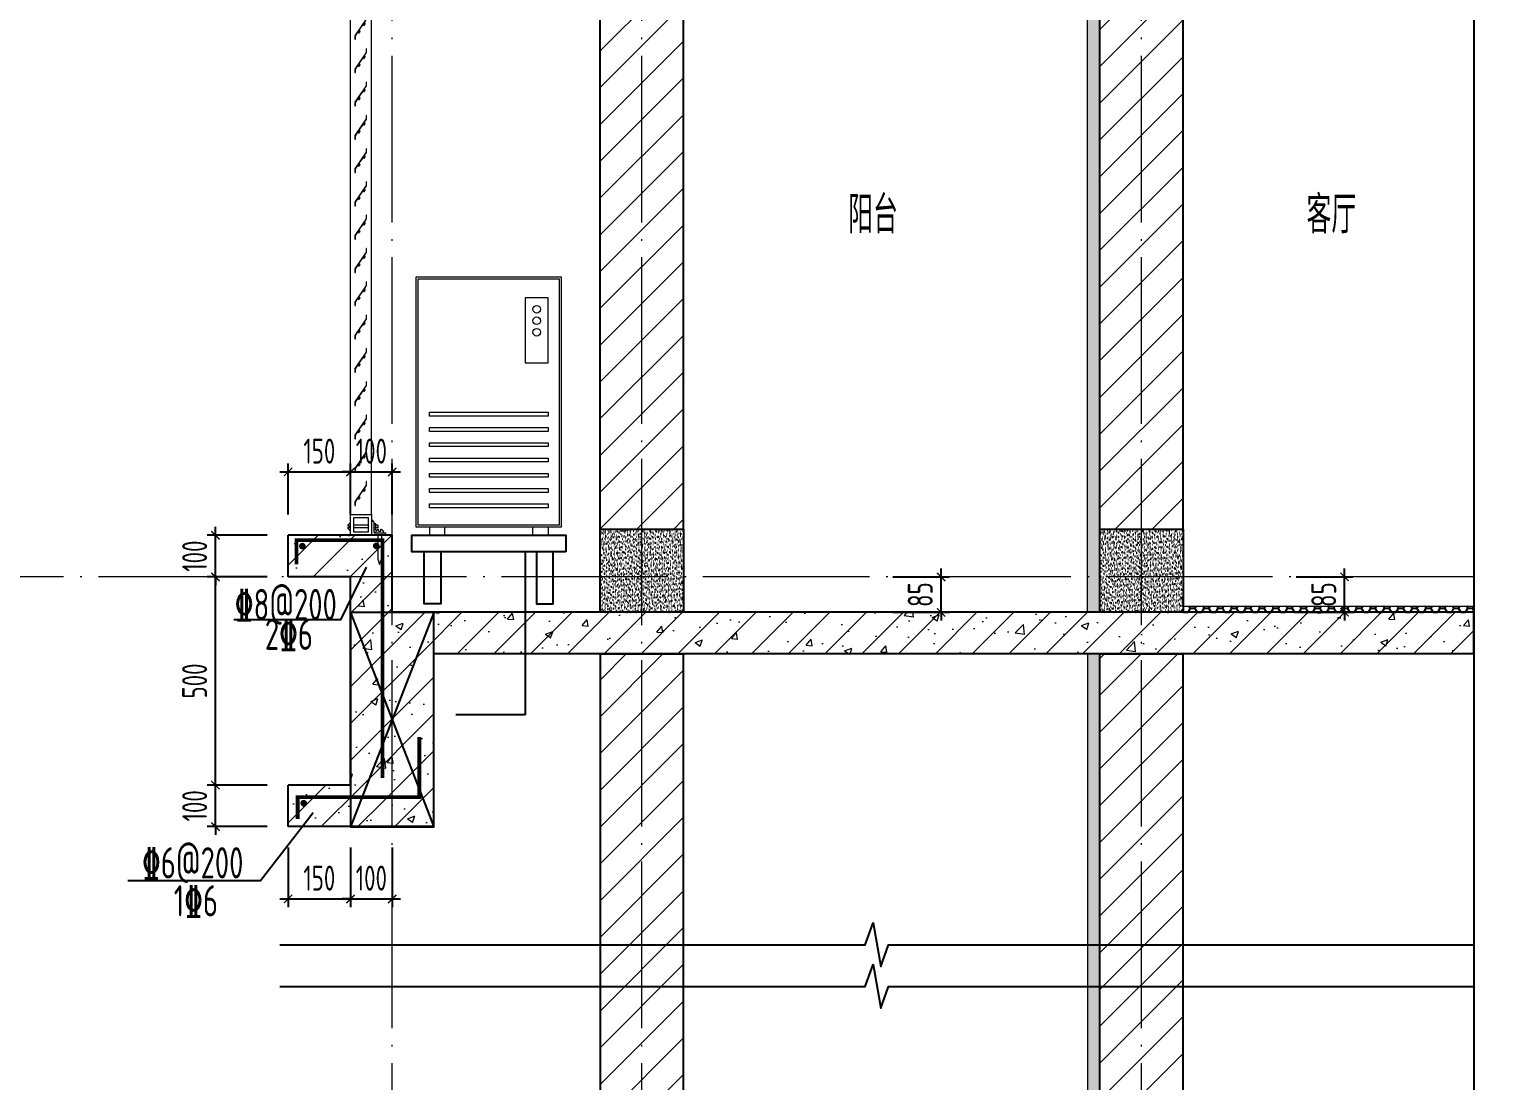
# Model space of a CAD drawing. Extents: x 826826 to 1642106, y -156213 to 399140.
# Drawn here: x 1538587 to 1542110, y 298156 to 300682 of the extents above; entities that cross this region are included whole.
import ezdxf

# ---------------------------------------------------------------- set-up
doc = ezdxf.new("R2010")
doc.units = 0
doc.header["$LTSCALE"] = 1000
doc.linetypes.add('DOTE', pattern=[2.42, 2, -0.2, 0.02, -0.2])
doc.layers.get('0').update_dxf_attribs({"linetype": 'CONTINUOUS'})
doc.layers.get('DEFPOINTS').update_dxf_attribs({"linetype": 'CONTINUOUS'})
for name, color, linetype in [('DIM', 2, 'CONTINUOUS'), ('DIM_SYMB', 3, 'CONTINUOUS'), ('PUB_TEXT', 2, 'CONTINUOUS'), ('REIN', 6, 'CONTINUOUS'), ('S-大样-砼线', 7, 'CONTINUOUS'), ('S-引出线', 40, 'CONTINUOUS'), ('TEXT', 2, 'CONTINUOUS'), ('WALL', 5, 'CONTINUOUS'), ('空调外机', 8, 'CONTINUOUS'), ('立面-看线', 251, 'CONTINUOUS')]:
    doc.layers.add(name, color=color, linetype=linetype)
for name, color, linetype, lineweight in [('DOTE', 251, 'DOTE', 9), ('PUB_HATCH', 8, 'CONTINUOUS', 9), ('平面-空调室外机', 143, 'CONTINUOUS', 9), ('立面-百叶', 36, 'CONTINUOUS', 9)]:
    doc.layers.add(name, color=color, linetype=linetype, lineweight=lineweight)
doc.styles.add('TSSD_DIMENSION', font='Tssdeng.shx', dxfattribs={"width": 0.7, "bigfont": 'tssdchn.shx'})
doc.styles.add('TSSD_REIN', font='tssdeng.shx', dxfattribs={"width": 0.7, "height": 300, "bigfont": 'tssdchn.shx'})
doc.dimstyles.new('TSSD_20_20', dxfattribs={"dimtxt": 60, "dimasz": 20, "dimexe": 20, "dimexo": 50, "dimgap": 20, "dimtad": 1, "dimdec": 0, "dimzin": 0, "dimdsep": 46, "dimtxsty": 'TSSD_DIMENSION', "dimblk": 'ARCHTICK', "dimblk1": 'ARCHTICK', "dimblk2": 'ARCHTICK', "dimcen": 0, "dimdle": 20, "dimclrt": 7, "dimadec": 0, "dimazin": 0, "dimtfac": 1, "dimtdec": 0, "dimtix": 1, "dimtmove": 2, "dimatfit": 3, "dimfxl": 0, "dimtolj": 1, "dimtzin": 0, "dimarcsym": 0})
pattern_1 = [(45, (0, 44.88), (-44.1941915, 44.1941915), [])]
pattern_2 = [(45, (689015.794, 456209.414), (-44.194174, 44.194174), []), (50, (689015.8, 456209.41), (179.315046, -15.688034), [18.75, -206.25]), (355, (689015.8, 456209.41), (-34.687833, 188.048033), [15, -165]), (100.4514, (689030.74, 456208.1), (144.627345, 172.359886), [15.935047, -175.285528]), (46.1842, (689015.8, 456259.41), (266.81026, -41.379754), [28.125, -309.375]), (96.6356, (689038.03, 456255.97), (233.66568, 243.52947), [23.90257, -262.92825]), (351.1842, (689015.8, 456259.41), (233.66549, 243.52965), [22.5, -247.5]), (21, (689040.8, 456246.91), (149.226763, -100.654723), [18.75, -206.25]), (326, (689040.8, 456246.91), (60.828833, 181.28751), [15, -165]), (71.4514, (689053.23, 456238.53), (210.055657, 80.632624), [15.935047, -175.285528]), (37.5, (689015.794, 456209.414), (3.039964, 83.2234635), [0, -163, 0, -167.5, 0, -165.625]), (7.5, (689015.79, 456209.41), (65.767384, 98.602928), [0, -95.5, 0, -159.25, 0, -63.125]), (327.5, (688960.044, 456209.414), (133.455609, -5.638718), [0, -62.5, 0, -195, 0, -258.75]), (317.5, (688935.04, 456209.41), (145.796542, 25.026246), [0, -81.25, 0, -129.5, 0, -183.75])]
pattern_3 = [(45, (689015.794, 456254.29), (-44.1941915, 44.1941915), [])]

# ---------------------------------------------------------------- blocks, each defined once
blk = doc.blocks.new('FDFFSFESESFS')
at = {"layer": 'PUB_HATCH'}
h = blk.add_hatch(dxfattribs=at)
h.set_pattern_fill('普通砖', color=256, scale=25, style=0)
h.set_pattern_definition(pattern_1)
h.paths.add_polyline_path([(886703.1, -117171.1), (886703.1, -114571.1), (886503.1, -114571.1), (886503.1, -117171.1)])
h = blk.add_hatch(dxfattribs=at)
h.set_pattern_fill('普通砖', color=256, scale=25, style=0)
h.set_pattern_definition(pattern_1)
h.paths.add_polyline_path([(887903.1, -117171.1), (887903.1, -114571.1), (887703.1, -114571.1), (887703.1, -117171.1)])
at = {"layer": '立面-看线'}
h = blk.add_hatch(dxfattribs=at)
h.set_pattern_fill('HONEY', color=256, scale=7, angle=90)
h.set_pattern_definition([(90, (1273065.014, -918539.322), (-9.623705, 16.66875), [11.1125, -22.225]), (210, (1273065.014, -918539.322), (-9.62370845, -16.66874801), [11.1125, -22.225]), (150, (1273065.014, -918539.322), (-19.24741345, 1.99e-06), [-22.225, 11.1125])])
edge = h.paths.add_edge_path()
edge.add_line((887675.7, -117371.1), (887703.1, -117371.1))
edge.add_line((887703.1, -117371.1), (887703.1, -114571.1))
edge.add_line((887703.1, -114571.1), (887673.1, -114571.1))
edge.add_line((887673.1, -114571.1), (887673.1, -117371.1))
at = {"layer": 'PUB_HATCH', "color": 215}
blk.add_line((887673.1, -114571.1), (887673.1, -117371.1), dxfattribs=at)
at = {"layer": 'WALL'}
for p, q in [((886503.1, -117171.1), (886503.1, -114571.1)), ((886503.1, -114571.1), (886703.1, -114571.1)), ((886703.1, -117171.1), (886703.1, -114571.1)), ((887703.1, -117171.1), (887703.1, -114571.1)), ((887703.1, -114571.1), (887903.1, -114571.1)), ((887903.1, -117171.1), (887903.1, -114571.1))]:
    blk.add_line(p, q, dxfattribs=at)
blk = doc.blocks.new('A$C245D61ED')
at = {"layer": '立面-百叶'}
for p, q in [((61.8, 57.3), (65.7, 69.8)), ((61.8, 0), (61.8, 57.3)), ((65.7, 69.8), (70, 57.3)), ((70, 0), (70, 57.3)), ((45.9, 0), (79.7, 0)), ((79.7, -6.2), (79.7, 0)), ((-7.5, -18.3), (-11.1, -18.3)), ((-7.5, -22.8), (-11.1, -22.8)), ((-7.5, -18.3), (-7.5, -22.8)), ((38.4, -17.9), (3.4, -17.9)), ((38.4, -24.1), (3.4, -24.1)), ((52.2, -6.2), (52.2, -31.7)), ((52.2, -6.2), (79.7, -6.2)), ((61.3, -17.9), (52.2, -17.9)), ((61.3, -24.1), (52.2, -24.1)), ((61.3, -24.1), (61.3, -17.9)), ((63.4, -10.2), (63.4, -14.4)), ((63.4, -10.2), (68.8, -10.2)), ((68.8, -10.2), (68.8, -14.4)), ((-4.1, -2150), (-4.1, -50)), ((45.9, -2150), (45.9, -50)), ((-7.5, -2177.2), (-11.1, -2177.2)), ((-7.5, -2181.7), (-11.1, -2181.7)), ((-7.5, -2181.7), (-7.5, -2177.2)), ((38.4, -2175.9), (3.4, -2175.9)), ((38.4, -2182.1), (3.4, -2182.1)), ((52.2, -2193.7), (52.2, -2168.3)), ((61.3, -2175.9), (52.2, -2175.9)), ((61.3, -2182.1), (52.2, -2182.1)), ((61.3, -2175.9), (61.3, -2182.1)), ((45.9, -2200), (79.7, -2200)), ((52.2, -2193.7), (79.7, -2193.7)), ((61.8, -2200), (61.8, -2257.3)), ((63.4, -2189.8), (63.4, -2185.6)), ((63.4, -2189.8), (68.8, -2189.8)), ((68.8, -2189.8), (68.8, -2185.6)), ((70, -2200), (70, -2257.3)), ((79.7, -2193.7), (79.7, -2200)), ((61.8, -2257.3), (65.7, -2269.8)), ((65.7, -2269.8), (70, -2257.3))]:
    blk.add_line(p, q, dxfattribs=at)
for points in [[(-4.1, 0), (-4.1, -50), (45.9, -50), (45.9, 0)], [(3.4, -7.5), (3.4, -42.5), (38.4, -42.5), (38.4, -7.5)]]:
    blk.add_lwpolyline(points, close=True, dxfattribs=at)
at = {"layer": '立面-百叶', "elevation": 0}
for points in [[(52.2, -14.4), (56.4, -14.4), (56.4, -27.5), (52.2, -27.5)], [(52.2, -2185.6), (56.4, -2185.6), (56.4, -2172.5), (52.2, -2172.5)]]:
    blk.add_lwpolyline(points, dxfattribs=at)
at = {"layer": '立面-百叶'}
for points in [[(18.6, -110, 0.381382), (16.2, -107.2, -0.56119), (16.1, -106.9), (25.8, -92.6, -0.56119), (26.1, -92.6, 0.381382), (29.6, -93.8, 0.433252), (29.7, -93.6), (29.3, -92.8, 0.372825), (29, -92.7, -2.886751), (30, -91.1, 0.372825), (30.3, -91.4), (31.1, -91.4, 0.433252), (31.3, -91.3, 0.381382), (28.9, -88.5, -0.56119), (28.7, -88.2), (34.4, -79.9), (34.4, -71), (33.6, -71), (33.6, -79.6), (6.5, -119.5), (6.5, -128.1), (7.4, -128.1), (7.4, -119.7), (13.1, -111.3, -0.56119), (13.4, -111.3, 0.381382), (16.9, -112.5, 0.433252), (17, -112.3), (16.6, -111.5, 0.372825), (16.3, -111.4, -2.886751), (17.3, -109.8, 0.372825), (17.6, -110.1), (18.4, -110.1, 0.433252)], [(18.6, -190, 0.381382), (16.2, -187.2, -0.56119), (16.1, -186.9), (25.8, -172.6, -0.56119), (26.1, -172.6, 0.381382), (29.6, -173.8, 0.433252), (29.7, -173.6), (29.3, -172.8, 0.372825), (29, -172.7, -2.886751), (30, -171.1, 0.372825), (30.3, -171.4), (31.1, -171.4, 0.433252), (31.3, -171.3, 0.381382), (28.9, -168.5, -0.56119), (28.7, -168.2), (34.4, -159.9), (34.4, -151), (33.6, -151), (33.6, -159.6), (6.5, -199.5), (6.5, -208.1), (7.4, -208.1), (7.4, -199.7), (13.1, -191.3, -0.56119), (13.4, -191.3, 0.381382), (16.9, -192.5, 0.433252), (17, -192.3), (16.6, -191.5, 0.372825), (16.3, -191.4, -2.886751), (17.3, -189.8, 0.372825), (17.6, -190.1), (18.4, -190.1, 0.433252)], [(18.6, -270, 0.381382), (16.2, -267.2, -0.56119), (16.1, -266.9), (25.8, -252.6, -0.56119), (26.1, -252.6, 0.381382), (29.6, -253.8, 0.433252), (29.7, -253.6), (29.3, -252.8, 0.372825), (29, -252.7, -2.886751), (30, -251.1, 0.372825), (30.3, -251.4), (31.1, -251.4, 0.433252), (31.3, -251.3, 0.381382), (28.9, -248.5, -0.56119), (28.7, -248.2), (34.4, -239.9), (34.4, -231), (33.6, -231), (33.6, -239.6), (6.5, -279.5), (6.5, -288.1), (7.4, -288.1), (7.4, -279.7), (13.1, -271.3, -0.56119), (13.4, -271.3, 0.381382), (16.9, -272.5, 0.433252), (17, -272.3), (16.6, -271.5, 0.372825), (16.3, -271.4, -2.886751), (17.3, -269.8, 0.372825), (17.6, -270.1), (18.4, -270.1, 0.433252)], [(18.6, -350, 0.381382), (16.2, -347.2, -0.56119), (16.1, -346.9), (25.8, -332.6, -0.56119), (26.1, -332.6, 0.381382), (29.6, -333.8, 0.433252), (29.7, -333.6), (29.3, -332.8, 0.372825), (29, -332.7, -2.886751), (30, -331.1, 0.372825), (30.3, -331.4), (31.1, -331.4, 0.433252), (31.3, -331.3, 0.381382), (28.9, -328.5, -0.56119), (28.7, -328.2), (34.4, -319.9), (34.4, -311), (33.6, -311), (33.6, -319.6), (6.5, -359.5), (6.5, -368.1), (7.4, -368.1), (7.4, -359.7), (13.1, -351.3, -0.56119), (13.4, -351.3, 0.381382), (16.9, -352.5, 0.433252), (17, -352.3), (16.6, -351.5, 0.372825), (16.3, -351.4, -2.886751), (17.3, -349.8, 0.372825), (17.6, -350.1), (18.4, -350.1, 0.433252)], [(18.6, -430, 0.381382), (16.2, -427.2, -0.56119), (16.1, -426.9), (25.8, -412.6, -0.56119), (26.1, -412.6, 0.381382), (29.6, -413.8, 0.433252), (29.7, -413.6), (29.3, -412.8, 0.372825), (29, -412.7, -2.886751), (30, -411.1, 0.372825), (30.3, -411.4), (31.1, -411.4, 0.433252), (31.3, -411.3, 0.381382), (28.9, -408.5, -0.56119), (28.7, -408.2), (34.4, -399.9), (34.4, -391), (33.6, -391), (33.6, -399.6), (6.5, -439.5), (6.5, -448.1), (7.4, -448.1), (7.4, -439.7), (13.1, -431.3, -0.56119), (13.4, -431.3, 0.381382), (16.9, -432.5, 0.433252), (17, -432.3), (16.6, -431.5, 0.372825), (16.3, -431.4, -2.886751), (17.3, -429.8, 0.372825), (17.6, -430.1), (18.4, -430.1, 0.433252)], [(18.6, -510, 0.381382), (16.2, -507.2, -0.56119), (16.1, -506.9), (25.8, -492.6, -0.56119), (26.1, -492.6, 0.381382), (29.6, -493.8, 0.433252), (29.7, -493.6), (29.3, -492.8, 0.372825), (29, -492.7, -2.886751), (30, -491.1, 0.372825), (30.3, -491.4), (31.1, -491.4, 0.433252), (31.3, -491.3, 0.381382), (28.9, -488.5, -0.56119), (28.7, -488.2), (34.4, -479.9), (34.4, -471), (33.6, -471), (33.6, -479.6), (6.5, -519.5), (6.5, -528.1), (7.4, -528.1), (7.4, -519.7), (13.1, -511.3, -0.56119), (13.4, -511.3, 0.381382), (16.9, -512.5, 0.433252), (17, -512.3), (16.6, -511.5, 0.372825), (16.3, -511.4, -2.886751), (17.3, -509.8, 0.372825), (17.6, -510.1), (18.4, -510.1, 0.433252)], [(18.6, -590, 0.381382), (16.2, -587.2, -0.56119), (16.1, -586.9), (25.8, -572.6, -0.56119), (26.1, -572.6, 0.381382), (29.6, -573.8, 0.433252), (29.7, -573.6), (29.3, -572.8, 0.372825), (29, -572.7, -2.886751), (30, -571.1, 0.372825), (30.3, -571.4), (31.1, -571.4, 0.433252), (31.3, -571.3, 0.381382), (28.9, -568.5, -0.56119), (28.7, -568.2), (34.4, -559.9), (34.4, -551), (33.6, -551), (33.6, -559.6), (6.5, -599.5), (6.5, -608.1), (7.4, -608.1), (7.4, -599.7), (13.1, -591.3, -0.56119), (13.4, -591.3, 0.381382), (16.9, -592.5, 0.433252), (17, -592.3), (16.6, -591.5, 0.372825), (16.3, -591.4, -2.886751), (17.3, -589.8, 0.372825), (17.6, -590.1), (18.4, -590.1, 0.433252)], [(18.6, -670, 0.381382), (16.2, -667.2, -0.56119), (16.1, -666.9), (25.8, -652.6, -0.56119), (26.1, -652.6, 0.381382), (29.6, -653.8, 0.433252), (29.7, -653.6), (29.3, -652.8, 0.372825), (29, -652.7, -2.886751), (30, -651.1, 0.372825), (30.3, -651.4), (31.1, -651.4, 0.433252), (31.3, -651.3, 0.381382), (28.9, -648.5, -0.56119), (28.7, -648.2), (34.4, -639.9), (34.4, -631), (33.6, -631), (33.6, -639.6), (6.5, -679.5), (6.5, -688.1), (7.4, -688.1), (7.4, -679.7), (13.1, -671.3, -0.56119), (13.4, -671.3, 0.381382), (16.9, -672.5, 0.433252), (17, -672.3), (16.6, -671.5, 0.372825), (16.3, -671.4, -2.886751), (17.3, -669.8, 0.372825), (17.6, -670.1), (18.4, -670.1, 0.433252)], [(18.6, -750, 0.381382), (16.2, -747.2, -0.56119), (16.1, -746.9), (25.8, -732.6, -0.56119), (26.1, -732.6, 0.381382), (29.6, -733.8, 0.433252), (29.7, -733.6), (29.3, -732.8, 0.372825), (29, -732.7, -2.886751), (30, -731.1, 0.372825), (30.3, -731.4), (31.1, -731.4, 0.433252), (31.3, -731.3, 0.381382), (28.9, -728.5, -0.56119), (28.7, -728.2), (34.4, -719.9), (34.4, -711), (33.6, -711), (33.6, -719.6), (6.5, -759.5), (6.5, -768.1), (7.4, -768.1), (7.4, -759.7), (13.1, -751.3, -0.56119), (13.4, -751.3, 0.381382), (16.9, -752.5, 0.433252), (17, -752.3), (16.6, -751.5, 0.372825), (16.3, -751.4, -2.886751), (17.3, -749.8, 0.372825), (17.6, -750.1), (18.4, -750.1, 0.433252)], [(18.6, -830, 0.381382), (16.2, -827.2, -0.56119), (16.1, -826.9), (25.8, -812.6, -0.56119), (26.1, -812.6, 0.381382), (29.6, -813.8, 0.433252), (29.7, -813.6), (29.3, -812.8, 0.372825), (29, -812.7, -2.886751), (30, -811.1, 0.372825), (30.3, -811.4), (31.1, -811.4, 0.433252), (31.3, -811.3, 0.381382), (28.9, -808.5, -0.56119), (28.7, -808.2), (34.4, -799.9), (34.4, -791), (33.6, -791), (33.6, -799.6), (6.5, -839.5), (6.5, -848.1), (7.4, -848.1), (7.4, -839.7), (13.1, -831.3, -0.56119), (13.4, -831.3, 0.381382), (16.9, -832.5, 0.433252), (17, -832.3), (16.6, -831.5, 0.372825), (16.3, -831.4, -2.886751), (17.3, -829.8, 0.372825), (17.6, -830.1), (18.4, -830.1, 0.433252)], [(18.6, -910, 0.381382), (16.2, -907.2, -0.56119), (16.1, -906.9), (25.8, -892.6, -0.56119), (26.1, -892.6, 0.381382), (29.6, -893.8, 0.433252), (29.7, -893.6), (29.3, -892.8, 0.372825), (29, -892.7, -2.886751), (30, -891.1, 0.372825), (30.3, -891.4), (31.1, -891.4, 0.433252), (31.3, -891.3, 0.381382), (28.9, -888.5, -0.56119), (28.7, -888.2), (34.4, -879.9), (34.4, -871), (33.6, -871), (33.6, -879.6), (6.5, -919.5), (6.5, -928.1), (7.4, -928.1), (7.4, -919.7), (13.1, -911.3, -0.56119), (13.4, -911.3, 0.381382), (16.9, -912.5, 0.433252), (17, -912.3), (16.6, -911.5, 0.372825), (16.3, -911.4, -2.886751), (17.3, -909.8, 0.372825), (17.6, -910.1), (18.4, -910.1, 0.433252)], [(18.6, -990, 0.381382), (16.2, -987.2, -0.56119), (16.1, -986.9), (25.8, -972.6, -0.56119), (26.1, -972.6, 0.381382), (29.6, -973.8, 0.433252), (29.7, -973.6), (29.3, -972.8, 0.372825), (29, -972.7, -2.886751), (30, -971.1, 0.372825), (30.3, -971.4), (31.1, -971.4, 0.433252), (31.3, -971.3, 0.381382), (28.9, -968.5, -0.56119), (28.7, -968.2), (34.4, -959.9), (34.4, -951), (33.6, -951), (33.6, -959.6), (6.5, -999.5), (6.5, -1008.1), (7.4, -1008.1), (7.4, -999.7), (13.1, -991.3, -0.56119), (13.4, -991.3, 0.381382), (16.9, -992.5, 0.433252), (17, -992.3), (16.6, -991.5, 0.372825), (16.3, -991.4, -2.886751), (17.3, -989.8, 0.372825), (17.6, -990.1), (18.4, -990.1, 0.433252)], [(18.6, -1070, 0.381382), (16.2, -1067.2, -0.56119), (16.1, -1066.9), (25.8, -1052.6, -0.56119), (26.1, -1052.6, 0.381382), (29.6, -1053.8, 0.433252), (29.7, -1053.6), (29.3, -1052.8, 0.372825), (29, -1052.7, -2.886751), (30, -1051.1, 0.372825), (30.3, -1051.4), (31.1, -1051.4, 0.433252), (31.3, -1051.3, 0.381382), (28.9, -1048.5, -0.56119), (28.7, -1048.2), (34.4, -1039.9), (34.4, -1031), (33.6, -1031), (33.6, -1039.6), (6.5, -1079.5), (6.5, -1088.1), (7.4, -1088.1), (7.4, -1079.7), (13.1, -1071.3, -0.56119), (13.4, -1071.3, 0.381382), (16.9, -1072.5, 0.433252), (17, -1072.3), (16.6, -1071.5, 0.372825), (16.3, -1071.4, -2.886751), (17.3, -1069.8, 0.372825), (17.6, -1070.1), (18.4, -1070.1, 0.433252)], [(18.6, -1150, 0.381382), (16.2, -1147.2, -0.56119), (16.1, -1146.9), (25.8, -1132.6, -0.56119), (26.1, -1132.6, 0.381382), (29.6, -1133.8, 0.433252), (29.7, -1133.6), (29.3, -1132.8, 0.372825), (29, -1132.7, -2.886751), (30, -1131.1, 0.372825), (30.3, -1131.4), (31.1, -1131.4, 0.433252), (31.3, -1131.3, 0.381382), (28.9, -1128.5, -0.56119), (28.7, -1128.2), (34.4, -1119.9), (34.4, -1111), (33.6, -1111), (33.6, -1119.6), (6.5, -1159.5), (6.5, -1168.1), (7.4, -1168.1), (7.4, -1159.7), (13.1, -1151.3, -0.56119), (13.4, -1151.3, 0.381382), (16.9, -1152.5, 0.433252), (17, -1152.3), (16.6, -1151.5, 0.372825), (16.3, -1151.4, -2.886751), (17.3, -1149.8, 0.372825), (17.6, -1150.1), (18.4, -1150.1, 0.433252)], [(18.6, -1230, 0.381382), (16.2, -1227.2, -0.56119), (16.1, -1226.9), (25.8, -1212.6, -0.56119), (26.1, -1212.6, 0.381382), (29.6, -1213.8, 0.433252), (29.7, -1213.6), (29.3, -1212.8, 0.372825), (29, -1212.7, -2.886751), (30, -1211.1, 0.372825), (30.3, -1211.4), (31.1, -1211.4, 0.433252), (31.3, -1211.3, 0.381382), (28.9, -1208.5, -0.56119), (28.7, -1208.2), (34.4, -1199.9), (34.4, -1191), (33.6, -1191), (33.6, -1199.6), (6.5, -1239.5), (6.5, -1248.1), (7.4, -1248.1), (7.4, -1239.7), (13.1, -1231.3, -0.56119), (13.4, -1231.3, 0.381382), (16.9, -1232.5, 0.433252), (17, -1232.3), (16.6, -1231.5, 0.372825), (16.3, -1231.4, -2.886751), (17.3, -1229.8, 0.372825), (17.6, -1230.1), (18.4, -1230.1, 0.433252)], [(18.6, -1310, 0.381382), (16.2, -1307.2, -0.56119), (16.1, -1306.9), (25.8, -1292.6, -0.56119), (26.1, -1292.6, 0.381382), (29.6, -1293.8, 0.433252), (29.7, -1293.6), (29.3, -1292.8, 0.372825), (29, -1292.7, -2.886751), (30, -1291.1, 0.372825), (30.3, -1291.4), (31.1, -1291.4, 0.433252), (31.3, -1291.3, 0.381382), (28.9, -1288.5, -0.56119), (28.7, -1288.2), (34.4, -1279.9), (34.4, -1271), (33.6, -1271), (33.6, -1279.6), (6.5, -1319.5), (6.5, -1328.1), (7.4, -1328.1), (7.4, -1319.7), (13.1, -1311.3, -0.56119), (13.4, -1311.3, 0.381382), (16.9, -1312.5, 0.433252), (17, -1312.3), (16.6, -1311.5, 0.372825), (16.3, -1311.4, -2.886751), (17.3, -1309.8, 0.372825), (17.6, -1310.1), (18.4, -1310.1, 0.433252)], [(18.6, -1390, 0.381382), (16.2, -1387.2, -0.56119), (16.1, -1386.9), (25.8, -1372.6, -0.56119), (26.1, -1372.6, 0.381382), (29.6, -1373.8, 0.433252), (29.7, -1373.6), (29.3, -1372.8, 0.372825), (29, -1372.7, -2.886751), (30, -1371.1, 0.372825), (30.3, -1371.4), (31.1, -1371.4, 0.433252), (31.3, -1371.3, 0.381382), (28.9, -1368.5, -0.56119), (28.7, -1368.2), (34.4, -1359.9), (34.4, -1351), (33.6, -1351), (33.6, -1359.6), (6.5, -1399.5), (6.5, -1408.1), (7.4, -1408.1), (7.4, -1399.7), (13.1, -1391.3, -0.56119), (13.4, -1391.3, 0.381382), (16.9, -1392.5, 0.433252), (17, -1392.3), (16.6, -1391.5, 0.372825), (16.3, -1391.4, -2.886751), (17.3, -1389.8, 0.372825), (17.6, -1390.1), (18.4, -1390.1, 0.433252)], [(18.6, -1470, 0.381382), (16.2, -1467.2, -0.56119), (16.1, -1466.9), (25.8, -1452.6, -0.56119), (26.1, -1452.6, 0.381382), (29.6, -1453.8, 0.433252), (29.7, -1453.6), (29.3, -1452.8, 0.372825), (29, -1452.7, -2.886751), (30, -1451.1, 0.372825), (30.3, -1451.4), (31.1, -1451.4, 0.433252), (31.3, -1451.3, 0.381382), (28.9, -1448.5, -0.56119), (28.7, -1448.2), (34.4, -1439.9), (34.4, -1431), (33.6, -1431), (33.6, -1439.6), (6.5, -1479.5), (6.5, -1488.1), (7.4, -1488.1), (7.4, -1479.7), (13.1, -1471.3, -0.56119), (13.4, -1471.3, 0.381382), (16.9, -1472.5, 0.433252), (17, -1472.3), (16.6, -1471.5, 0.372825), (16.3, -1471.4, -2.886751), (17.3, -1469.8, 0.372825), (17.6, -1470.1), (18.4, -1470.1, 0.433252)], [(18.6, -1550, 0.381382), (16.2, -1547.2, -0.56119), (16.1, -1546.9), (25.8, -1532.6, -0.56119), (26.1, -1532.6, 0.381382), (29.6, -1533.8, 0.433252), (29.7, -1533.6), (29.3, -1532.8, 0.372825), (29, -1532.7, -2.886751), (30, -1531.1, 0.372825), (30.3, -1531.4), (31.1, -1531.4, 0.433252), (31.3, -1531.3, 0.381382), (28.9, -1528.5, -0.56119), (28.7, -1528.2), (34.4, -1519.9), (34.4, -1511), (33.6, -1511), (33.6, -1519.6), (6.5, -1559.5), (6.5, -1568.1), (7.4, -1568.1), (7.4, -1559.7), (13.1, -1551.3, -0.56119), (13.4, -1551.3, 0.381382), (16.9, -1552.5, 0.433252), (17, -1552.3), (16.6, -1551.5, 0.372825), (16.3, -1551.4, -2.886751), (17.3, -1549.8, 0.372825), (17.6, -1550.1), (18.4, -1550.1, 0.433252)], [(18.6, -1630, 0.381382), (16.2, -1627.2, -0.56119), (16.1, -1626.9), (25.8, -1612.6, -0.56119), (26.1, -1612.6, 0.381382), (29.6, -1613.8, 0.433252), (29.7, -1613.6), (29.3, -1612.8, 0.372825), (29, -1612.7, -2.886751), (30, -1611.1, 0.372825), (30.3, -1611.4), (31.1, -1611.4, 0.433252), (31.3, -1611.3, 0.381382), (28.9, -1608.5, -0.56119), (28.7, -1608.2), (34.4, -1599.9), (34.4, -1591), (33.6, -1591), (33.6, -1599.6), (6.5, -1639.5), (6.5, -1648.1), (7.4, -1648.1), (7.4, -1639.7), (13.1, -1631.3, -0.56119), (13.4, -1631.3, 0.381382), (16.9, -1632.5, 0.433252), (17, -1632.3), (16.6, -1631.5, 0.372825), (16.3, -1631.4, -2.886751), (17.3, -1629.8, 0.372825), (17.6, -1630.1), (18.4, -1630.1, 0.433252)], [(18.6, -1710, 0.381382), (16.2, -1707.2, -0.56119), (16.1, -1706.9), (25.8, -1692.6, -0.56119), (26.1, -1692.6, 0.381382), (29.6, -1693.8, 0.433252), (29.7, -1693.6), (29.3, -1692.8, 0.372825), (29, -1692.7, -2.886751), (30, -1691.1, 0.372825), (30.3, -1691.4), (31.1, -1691.4, 0.433252), (31.3, -1691.3, 0.381382), (28.9, -1688.5, -0.56119), (28.7, -1688.2), (34.4, -1679.9), (34.4, -1671), (33.6, -1671), (33.6, -1679.6), (6.5, -1719.5), (6.5, -1728.1), (7.4, -1728.1), (7.4, -1719.7), (13.1, -1711.3, -0.56119), (13.4, -1711.3, 0.381382), (16.9, -1712.5, 0.433252), (17, -1712.3), (16.6, -1711.5, 0.372825), (16.3, -1711.4, -2.886751), (17.3, -1709.8, 0.372825), (17.6, -1710.1), (18.4, -1710.1, 0.433252)], [(18.6, -1790, 0.381382), (16.2, -1787.2, -0.56119), (16.1, -1786.9), (25.8, -1772.6, -0.56119), (26.1, -1772.6, 0.381382), (29.6, -1773.8, 0.433252), (29.7, -1773.6), (29.3, -1772.8, 0.372825), (29, -1772.7, -2.886751), (30, -1771.1, 0.372825), (30.3, -1771.4), (31.1, -1771.4, 0.433252), (31.3, -1771.3, 0.381382), (28.9, -1768.5, -0.56119), (28.7, -1768.2), (34.4, -1759.9), (34.4, -1751), (33.6, -1751), (33.6, -1759.6), (6.5, -1799.5), (6.5, -1808.1), (7.4, -1808.1), (7.4, -1799.7), (13.1, -1791.3, -0.56119), (13.4, -1791.3, 0.381382), (16.9, -1792.5, 0.433252), (17, -1792.3), (16.6, -1791.5, 0.372825), (16.3, -1791.4, -2.886751), (17.3, -1789.8, 0.372825), (17.6, -1790.1), (18.4, -1790.1, 0.433252)], [(18.6, -1870, 0.381382), (16.2, -1867.2, -0.56119), (16.1, -1866.9), (25.8, -1852.6, -0.56119), (26.1, -1852.6, 0.381382), (29.6, -1853.8, 0.433252), (29.7, -1853.6), (29.3, -1852.8, 0.372825), (29, -1852.7, -2.886751), (30, -1851.1, 0.372825), (30.3, -1851.4), (31.1, -1851.4, 0.433252), (31.3, -1851.3, 0.381382), (28.9, -1848.5, -0.56119), (28.7, -1848.2), (34.4, -1839.9), (34.4, -1831), (33.6, -1831), (33.6, -1839.6), (6.5, -1879.5), (6.5, -1888.1), (7.4, -1888.1), (7.4, -1879.7), (13.1, -1871.3, -0.56119), (13.4, -1871.3, 0.381382), (16.9, -1872.5, 0.433252), (17, -1872.3), (16.6, -1871.5, 0.372825), (16.3, -1871.4, -2.886751), (17.3, -1869.8, 0.372825), (17.6, -1870.1), (18.4, -1870.1, 0.433252)], [(18.6, -1950, 0.381382), (16.2, -1947.2, -0.56119), (16.1, -1946.9), (25.8, -1932.6, -0.56119), (26.1, -1932.6, 0.381382), (29.6, -1933.8, 0.433252), (29.7, -1933.6), (29.3, -1932.8, 0.372825), (29, -1932.7, -2.886751), (30, -1931.1, 0.372825), (30.3, -1931.4), (31.1, -1931.4, 0.433252), (31.3, -1931.3, 0.381382), (28.9, -1928.5, -0.56119), (28.7, -1928.2), (34.4, -1919.9), (34.4, -1911), (33.6, -1911), (33.6, -1919.6), (6.5, -1959.5), (6.5, -1968.1), (7.4, -1968.1), (7.4, -1959.7), (13.1, -1951.3, -0.56119), (13.4, -1951.3, 0.381382), (16.9, -1952.5, 0.433252), (17, -1952.3), (16.6, -1951.5, 0.372825), (16.3, -1951.4, -2.886751), (17.3, -1949.8, 0.372825), (17.6, -1950.1), (18.4, -1950.1, 0.433252)], [(18.6, -2030, 0.381382), (16.2, -2027.2, -0.56119), (16.1, -2026.9), (25.8, -2012.6, -0.56119), (26.1, -2012.6, 0.381382), (29.6, -2013.8, 0.433252), (29.7, -2013.6), (29.3, -2012.8, 0.372825), (29, -2012.7, -2.886751), (30, -2011.1, 0.372825), (30.3, -2011.4), (31.1, -2011.4, 0.433252), (31.3, -2011.3, 0.381382), (28.9, -2008.5, -0.56119), (28.7, -2008.2), (34.4, -1999.9), (34.4, -1991), (33.6, -1991), (33.6, -1999.6), (6.5, -2039.5), (6.5, -2048.1), (7.4, -2048.1), (7.4, -2039.7), (13.1, -2031.3, -0.56119), (13.4, -2031.3, 0.381382), (16.9, -2032.5, 0.433252), (17, -2032.3), (16.6, -2031.5, 0.372825), (16.3, -2031.4, -2.886751), (17.3, -2029.8, 0.372825), (17.6, -2030.1), (18.4, -2030.1, 0.433252)], [(18.6, -2110, 0.381382), (16.2, -2107.2, -0.56119), (16.1, -2106.9), (25.8, -2092.6, -0.56119), (26.1, -2092.6, 0.381382), (29.6, -2093.8, 0.433252), (29.7, -2093.6), (29.3, -2092.8, 0.372825), (29, -2092.7, -2.886751), (30, -2091.1, 0.372825), (30.3, -2091.4), (31.1, -2091.4, 0.433252), (31.3, -2091.3, 0.381382), (28.9, -2088.5, -0.56119), (28.7, -2088.2), (34.4, -2079.9), (34.4, -2071), (33.6, -2071), (33.6, -2079.6), (6.5, -2119.5), (6.5, -2128.1), (7.4, -2128.1), (7.4, -2119.7), (13.1, -2111.3, -0.56119), (13.4, -2111.3, 0.381382), (16.9, -2112.5, 0.433252), (17, -2112.3), (16.6, -2111.5, 0.372825), (16.3, -2111.4, -2.886751), (17.3, -2109.8, 0.372825), (17.6, -2110.1), (18.4, -2110.1, 0.433252)]]:
    blk.add_lwpolyline(points, format="xyb", close=True, dxfattribs=at)
at = {"layer": '立面-百叶', "elevation": 0}
for points in [[(-4.1, -2200), (-4.1, -2150), (45.9, -2150), (45.9, -2200)], [(3.4, -2192.5), (3.4, -2157.5), (38.4, -2157.5), (38.4, -2192.5)]]:
    blk.add_lwpolyline(points, close=True, dxfattribs=at)
at = {"layer": '立面-百叶'}
for centre, radius, start, end in [((-2.6, -20.6), 8.77, 100.1805, 164.9513), ((-2.6, -20.6), 8.77, 195.0487, 259.8195), ((42.9, -28), 9.94, 287.5787, 338.7505), ((66.1, -4.4), 10.4, 190.1805, 254.9513), ((66.1, -4.4), 10.4, 285.0487, 349.8195), ((-2.6, -2179.4), 8.77, 100.1805, 164.9513), ((-2.6, -2179.4), 8.77, 195.0487, 259.8195), ((42.9, -2172), 9.94, 21.2495, 72.4213), ((66.1, -2195.6), 10.4, 105.0487, 169.8195), ((66.1, -2195.6), 10.4, 10.1805, 74.9513)]:
    blk.add_arc(centre, radius, start, end, dxfattribs=at)
blk = doc.blocks.new('kongtiao')
for p, q in [((-338.7, 49), (-338.7, -550.8)), ((11, 49), (-338.7, 49)), ((-334.1, 44.4), (-334.1, -546.2)), ((6.4, 44.4), (-334.1, 44.4)), ((6.4, -546.2), (6.4, 44.4)), ((11, -550.8), (11, 49)), ((-76.2, -0.5), (-76.2, -156.5)), ((-21.1, -0.5), (-76.2, -0.5)), ((-21.1, -156.5), (-21.1, -0.5)), ((-76.2, -156.5), (-21.1, -156.5)), ((-338.7, -550.8), (11, -550.8)), ((-334.1, -546.2), (6.4, -546.2)), ((-306.6, -550.8), (-306.6, -571.2)), ((-269.8, -571.2), (-269.8, -550.8)), ((-57.9, -571.2), (-57.9, -550.8)), ((-21.1, -550.8), (-21.1, -571.2)), ((-306.6, -571.2), (-269.8, -571.2)), ((-21.1, -571.2), (-57.9, -571.2))]:
    blk.add_line(p, q)
for points in [[(-306.6, -275.4), (-21.1, -275.4), (-21.1, -284.6), (-306.6, -284.6)], [(-306.6, -312.1), (-21.1, -312.1), (-21.1, -321.3), (-306.6, -321.3)], [(-306.6, -348.8), (-21.1, -348.8), (-21.1, -358), (-306.6, -358)], [(-306.6, -385.6), (-21.1, -385.6), (-21.1, -394.7), (-306.6, -394.7)], [(-306.6, -422.3), (-21.1, -422.3), (-21.1, -431.5), (-306.6, -431.5)], [(-306.6, -459), (-21.1, -459), (-21.1, -468.2), (-306.6, -468.2)], [(-306.6, -495.7), (-21.1, -495.7), (-21.1, -504.9), (-306.6, -504.9)]]:
    blk.add_lwpolyline(points, close=True)
for centre in [(-48.7, -28), (-48.7, -55.6), (-48.7, -83.1)]:
    blk.add_circle(centre, 9.18)
blk = doc.blocks.new('_ArchTick')
at = {"color": 0, "linetype": 'ByBlock', "const_width": 0.15}
blk.add_lwpolyline([(-0.5, -0.5), (0.5, 0.5)], dxfattribs=at)
blk = doc.blocks.new('*D1848')
at = {"layer": 'DEFPOINTS', "color": 0}
for p in [(1539359.1, 299618.7), (1539209.1, 299466.4), (1539359.1, 299466.4)]:
    blk.add_point(p, dxfattribs=at)
at = {"layer": 'DIM', "color": 0, "lineweight": -2}
for p, q in [((1539189.1, 299618.7), (1539379.1, 299618.7)), ((1539209.1, 299516.4), (1539209.1, 299638.7)), ((1539359.1, 299516.4), (1539359.1, 299638.7))]:
    blk.add_line(p, q, dxfattribs=at)
at = {"layer": 'DIM', "color": 0, "lineweight": -2, "xscale": 20, "yscale": 20, "zscale": 20, "rotation": 180}
blk.add_blockref('_ArchTick', (1539209.1, 299618.7), dxfattribs=at)
at = {"layer": 'DIM', "color": 0, "lineweight": -2, "xscale": 20, "yscale": 20, "zscale": 20}
blk.add_blockref('_ArchTick', (1539359.1, 299618.7), dxfattribs=at)
at = {"layer": 'DIM', "color": 7, "insert": (1539284.1, 299668.7), "char_height": 60, "attachment_point": 5, "style": 'TSSD_DIMENSION'}
blk.add_mtext('\\A1;150', dxfattribs=at)
blk = doc.blocks.new('*D1849')
at = {"layer": 'DEFPOINTS', "color": 0}
for p in [(1539459.1, 299618.7), (1539359.1, 299466.4), (1539459.1, 299466.4)]:
    blk.add_point(p, dxfattribs=at)
at = {"layer": 'DIM', "color": 0, "lineweight": -2}
for p, q in [((1539359.1, 299618.7), (1539339.1, 299618.7)), ((1539359.1, 299516.4), (1539359.1, 299638.7)), ((1539359.1, 299618.7), (1539459.1, 299618.7)), ((1539459.1, 299516.4), (1539459.1, 299638.7)), ((1539459.1, 299618.7), (1539479.1, 299618.7))]:
    blk.add_line(p, q, dxfattribs=at)
at = {"layer": 'DIM', "color": 0, "lineweight": -2, "xscale": 20, "yscale": 20, "zscale": 20}
blk.add_blockref('_ArchTick', (1539359.1, 299618.7), dxfattribs=at)
at = {"layer": 'DIM', "color": 0, "lineweight": -2, "xscale": 20, "yscale": 20, "zscale": 20, "rotation": 180}
blk.add_blockref('_ArchTick', (1539459.1, 299618.7), dxfattribs=at)
at = {"layer": 'DIM', "color": 7, "insert": (1539409.1, 299668.7), "char_height": 60, "attachment_point": 5, "style": 'TSSD_DIMENSION'}
blk.add_mtext('\\A1;100', dxfattribs=at)
blk = doc.blocks.new('*D1850')
at = {"layer": 'DEFPOINTS', "color": 0}
for p in [(1539209.1, 298766.4), (1539359.1, 298766.4), (1539359.1, 298592.7)]:
    blk.add_point(p, dxfattribs=at)
at = {"layer": 'DIM', "color": 0, "lineweight": -2}
for p, q in [((1539209.1, 298716.4), (1539209.1, 298572.7)), ((1539359.1, 298716.4), (1539359.1, 298572.7)), ((1539189.1, 298592.7), (1539379.1, 298592.7))]:
    blk.add_line(p, q, dxfattribs=at)
at = {"layer": 'DIM', "color": 0, "lineweight": -2, "xscale": 20, "yscale": 20, "zscale": 20, "rotation": 180}
blk.add_blockref('_ArchTick', (1539209.1, 298592.7), dxfattribs=at)
at = {"layer": 'DIM', "color": 0, "lineweight": -2, "xscale": 20, "yscale": 20, "zscale": 20}
blk.add_blockref('_ArchTick', (1539359.1, 298592.7), dxfattribs=at)
at = {"layer": 'DIM', "color": 7, "insert": (1539284.1, 298642.7), "char_height": 60, "attachment_point": 5, "style": 'TSSD_DIMENSION'}
blk.add_mtext('\\A1;150', dxfattribs=at)
blk = doc.blocks.new('*D1851')
at = {"layer": 'DEFPOINTS', "color": 0}
for p in [(1539359.1, 298766.4), (1539459.1, 298766.4), (1539459.1, 298592.7)]:
    blk.add_point(p, dxfattribs=at)
at = {"layer": 'DIM', "color": 0, "lineweight": -2}
for p, q in [((1539359.1, 298716.4), (1539359.1, 298572.7)), ((1539459.1, 298716.4), (1539459.1, 298572.7)), ((1539359.1, 298592.7), (1539339.1, 298592.7)), ((1539359.1, 298592.7), (1539459.1, 298592.7)), ((1539459.1, 298592.7), (1539479.1, 298592.7))]:
    blk.add_line(p, q, dxfattribs=at)
at = {"layer": 'DIM', "color": 0, "lineweight": -2, "xscale": 20, "yscale": 20, "zscale": 20}
blk.add_blockref('_ArchTick', (1539359.1, 298592.7), dxfattribs=at)
at = {"layer": 'DIM', "color": 0, "lineweight": -2, "xscale": 20, "yscale": 20, "zscale": 20, "rotation": 180}
blk.add_blockref('_ArchTick', (1539459.1, 298592.7), dxfattribs=at)
at = {"layer": 'DIM', "color": 7, "insert": (1539409.1, 298642.7), "char_height": 60, "attachment_point": 5, "style": 'TSSD_DIMENSION'}
blk.add_mtext('\\A1;100', dxfattribs=at)
blk = doc.blocks.new('*D1852')
at = {"layer": 'DEFPOINTS', "color": 0}
for p in [(1539034.5, 299466.4), (1539209.1, 299466.4), (1539209.1, 299366.4)]:
    blk.add_point(p, dxfattribs=at)
at = {"layer": 'DIM', "color": 0, "lineweight": -2}
for p, q in [((1539034.5, 299466.4), (1539034.5, 299486.4)), ((1539159.1, 299466.4), (1539014.5, 299466.4)), ((1539034.5, 299366.4), (1539034.5, 299466.4)), ((1539159.1, 299366.4), (1539014.5, 299366.4)), ((1539034.5, 299366.4), (1539034.5, 299346.4))]:
    blk.add_line(p, q, dxfattribs=at)
at = {"layer": 'DIM', "color": 0, "lineweight": -2, "xscale": 20, "yscale": 20, "zscale": 20}
for p, rotation in [((1539034.5, 299466.4), 270), ((1539034.5, 299366.4), 90)]:
    blk.add_blockref('_ArchTick', p, dxfattribs=dict(at, rotation=rotation))
at = {"layer": 'DIM', "color": 7, "insert": (1538984.5, 299416.4), "char_height": 60, "attachment_point": 5, "rotation": 90, "style": 'TSSD_DIMENSION'}
blk.add_mtext('\\A1;100', dxfattribs=at)
blk = doc.blocks.new('*D1853')
at = {"layer": 'DEFPOINTS', "color": 0}
for p in [(1539034.5, 299366.4), (1539209.1, 299366.4), (1539209.1, 298866.4)]:
    blk.add_point(p, dxfattribs=at)
at = {"layer": 'DIM', "color": 0, "lineweight": -2}
for p, q in [((1539034.5, 298846.4), (1539034.5, 299386.4)), ((1539159.1, 299366.4), (1539014.5, 299366.4)), ((1539159.1, 298866.4), (1539014.5, 298866.4))]:
    blk.add_line(p, q, dxfattribs=at)
at = {"layer": 'DIM', "color": 0, "lineweight": -2, "xscale": 20, "yscale": 20, "zscale": 20}
for p, rotation in [((1539034.5, 299366.4), 90), ((1539034.5, 298866.4), 270)]:
    blk.add_blockref('_ArchTick', p, dxfattribs=dict(at, rotation=rotation))
at = {"layer": 'DIM', "color": 7, "insert": (1538984.5, 299116.4), "char_height": 60, "attachment_point": 5, "rotation": 90, "style": 'TSSD_DIMENSION'}
blk.add_mtext('\\A1;500', dxfattribs=at)
blk = doc.blocks.new('*D1854')
at = {"layer": 'DEFPOINTS', "color": 0}
for p in [(1539034.5, 298866.4), (1539209.1, 298866.4), (1539209.1, 298766.4)]:
    blk.add_point(p, dxfattribs=at)
at = {"layer": 'DIM', "color": 0, "lineweight": -2}
for p, q in [((1539034.5, 298866.4), (1539034.5, 298886.4)), ((1539159.1, 298866.4), (1539014.5, 298866.4)), ((1539034.5, 298766.4), (1539034.5, 298866.4)), ((1539159.1, 298766.4), (1539014.5, 298766.4)), ((1539034.5, 298766.4), (1539034.5, 298746.4))]:
    blk.add_line(p, q, dxfattribs=at)
at = {"layer": 'DIM', "color": 0, "lineweight": -2, "xscale": 20, "yscale": 20, "zscale": 20}
for p, rotation in [((1539034.5, 298866.4), 270), ((1539034.5, 298766.4), 90)]:
    blk.add_blockref('_ArchTick', p, dxfattribs=dict(at, rotation=rotation))
at = {"layer": 'DIM', "color": 7, "insert": (1538984.5, 298816.4), "char_height": 60, "attachment_point": 5, "rotation": 90, "style": 'TSSD_DIMENSION'}
blk.add_mtext('\\A1;100', dxfattribs=at)
blk = doc.blocks.new('*D1855')
at = {"layer": 'DEFPOINTS', "color": 0}
for p in [(1540611.8, 299366.4), (1540777.8, 299366.4), (1540611.8, 299281.4)]:
    blk.add_point(p, dxfattribs=at)
at = {"layer": 'DIM', "color": 0, "lineweight": -2}
for p, q in [((1540777.8, 299366.4), (1540777.8, 299386.4)), ((1540661.8, 299366.4), (1540797.8, 299366.4)), ((1540777.8, 299281.4), (1540777.8, 299366.4)), ((1540661.8, 299281.4), (1540797.8, 299281.4)), ((1540777.8, 299281.4), (1540777.8, 299261.4))]:
    blk.add_line(p, q, dxfattribs=at)
at = {"layer": 'DIM', "color": 0, "lineweight": -2, "xscale": 20, "yscale": 20, "zscale": 20}
for p, rotation in [((1540777.8, 299366.4), 270), ((1540777.8, 299281.4), 90)]:
    blk.add_blockref('_ArchTick', p, dxfattribs=dict(at, rotation=rotation))
at = {"layer": 'DIM', "color": 7, "insert": (1540727.8, 299323.9), "char_height": 60, "attachment_point": 5, "rotation": 90, "style": 'TSSD_DIMENSION'}
blk.add_mtext('\\A1;85', dxfattribs=at)
blk = doc.blocks.new('*D1856')
at = {"layer": 'DEFPOINTS', "color": 0}
for p in [(1541581.1, 299366.4), (1541747.1, 299366.4), (1541581.1, 299281.4)]:
    blk.add_point(p, dxfattribs=at)
at = {"layer": 'DIM', "color": 0, "lineweight": -2}
for p, q in [((1541747.1, 299366.4), (1541747.1, 299386.4)), ((1541631.1, 299366.4), (1541767.1, 299366.4)), ((1541747.1, 299281.4), (1541747.1, 299366.4)), ((1541631.1, 299281.4), (1541767.1, 299281.4)), ((1541747.1, 299281.4), (1541747.1, 299261.4))]:
    blk.add_line(p, q, dxfattribs=at)
at = {"layer": 'DIM', "color": 0, "lineweight": -2, "xscale": 20, "yscale": 20, "zscale": 20}
for p, rotation in [((1541747.1, 299366.4), 270), ((1541747.1, 299281.4), 90)]:
    blk.add_blockref('_ArchTick', p, dxfattribs=dict(at, rotation=rotation))
at = {"layer": 'DIM', "color": 7, "insert": (1541697.1, 299323.9), "char_height": 60, "attachment_point": 5, "rotation": 90, "style": 'TSSD_DIMENSION'}
blk.add_mtext('\\A1;85', dxfattribs=at)
blk = doc.blocks.new('20210805.15160855')
at = {"layer": 'REIN', "const_width": 9}
for points in [[(405, 840.1), (405, 898.3), (611.8, 898.3), (611.8, 326.7)], [(407.7, 227.9), (407.7, 280.9), (700.1, 280.9), (700.1, 425.3)]]:
    blk.add_lwpolyline(points, dxfattribs=at)
at = {"layer": 'REIN', "const_width": 8}
for points in [[(415.2, 883.9, 1), (423.2, 883.9, 1)], [(592.7, 884.5, 1), (600.7, 884.5, 1)], [(418.3, 266.1, 1), (426.3, 266.1, 1)]]:
    blk.add_lwpolyline(points, format="xyb", close=True, dxfattribs=at)
at = {"layer": 'S-大样-砼线'}
for p, q in [((534.9, 724.8), (734.9, 209.8)), ((734.9, 724.8), (534.9, 209.8))]:
    blk.add_line(p, q, dxfattribs=at)
blk.add_lwpolyline([(734.9, 724.8), (534.9, 724.8), (534.9, 209.8), (734.9, 209.8)], close=True, dxfattribs=at)
at = {"layer": 'S-引出线'}
for points in [[(572.6, 833.3), (511, 706.9), (254.1, 706.9)], [(445.3, 242.7), (318.6, 79.6), (0, 79.6)]]:
    blk.add_lwpolyline(points, dxfattribs=at)
at = {"layer": 'TEXT', "style": 'TSSD_REIN', "width": 0.7}
for s, p in [('%%1328@200', (256.8, 706.1)), ('2%%1326', (329, 634.6)), ('%%1326@200', (33.9, 85.5)), ('1%%1326', (110.1, -5.8))]:
    blk.add_text(s, height=75, rotation=0, dxfattribs=at).set_placement(p)

msp = doc.modelspace()

# ---------------------------------------------------------------- hatches: boundary and pattern name
at = {"layer": 'PUB_HATCH'}
h = msp.add_hatch(dxfattribs=at)
h.set_pattern_fill('普通砖', color=256, scale=25, style=0)
h.set_pattern_definition(pattern_3)
h.paths.add_polyline_path([(1540159.13, 299481.38), (1540159.13, 302146.38), (1539959.13, 302146.38), (1539959.13, 299481.38)])
h = msp.add_hatch(dxfattribs=at)
h.set_pattern_fill('普通砖', color=256, scale=25, style=0)
h.set_pattern_definition(pattern_3)
h.paths.add_polyline_path([(1541359.13, 299481.38), (1541359.13, 302146.38), (1541159.13, 302146.38), (1541159.13, 299481.38)])
h = msp.add_hatch(dxfattribs=at)
h.set_pattern_fill('钢筋混凝土', color=256, scale=25, style=0)
h.set_pattern_definition(pattern_2)
h.paths.add_polyline_path([(1539359.13, 299366.39), (1539459.13, 299466.39), (1539209.13, 299466.39), (1539209.13, 299366.39)])
h = msp.add_hatch(dxfattribs=at)
h.set_pattern_fill('钢筋混凝土', color=256, scale=25, style=0)
h.set_pattern_definition(pattern_2)
h.paths.add_polyline_path([(1539459.13, 299248.05), (1539459.13, 299466.39), (1539359.13, 299366.39), (1539359.13, 299281.38)])
h = msp.add_hatch(dxfattribs=at)
h.set_pattern_fill('钢筋混凝土', color=256, scale=25, style=0)
h.set_pattern_definition(pattern_2)
h.paths.add_polyline_path([(1539359.13, 298866.37), (1539559.13, 298766.37), (1539559.13, 299181.38), (1539459.13, 299248.05), (1539359.13, 299281.38)])
h = msp.add_hatch(dxfattribs=at)
h.set_pattern_fill('钢筋混凝土', color=256, scale=25, style=0)
h.set_pattern_definition(pattern_2)
h.paths.add_polyline_path([(1542057.65, 299281.38), (1539459.13, 299281.38), (1539459.13, 299248.05), (1539559.13, 299181.38), (1542057.65, 299181.38)])
h = msp.add_hatch(dxfattribs=at)
h.set_pattern_fill('钢筋混凝土', color=256, scale=25, style=0)
h.set_pattern_definition(pattern_2)
h.paths.add_polyline_path([(1539559.13, 298766.37), (1539359.13, 298866.37), (1539209.13, 298866.37), (1539209.13, 298766.37)])
at = {"layer": '立面-看线'}
h = msp.add_hatch(dxfattribs=at)
h.set_pattern_fill('HONEY', color=256, scale=7, angle=90)
h.set_pattern_definition([(90, (1926521.079, -501886.857), (-9.623705, 16.66875), [11.1125, -22.225]), (210, (1926521.079, -501886.857), (-9.62370845, -16.66874801), [11.1125, -22.225]), (150, (1926521.079, -501886.857), (-19.24741345, 1.99e-06), [-22.225, 11.1125])])
edge = h.paths.add_edge_path()
edge.add_line((1541131.81, 299281.38), (1541159.13, 299281.38))
edge.add_line((1541159.13, 299281.38), (1541159.13, 302146.38))
edge.add_line((1541159.13, 302146.38), (1541129.13, 302146.38))
edge.add_line((1541129.13, 302146.38), (1541129.13, 299281.38))
h = msp.add_hatch(dxfattribs=at)
h.set_pattern_fill('碎沙', color=256, scale=4)
h.set_pattern_definition([(37.5, (738905.8865, -86080.57), (-0.32000626, 9.78826475), [0, -7.7216, 0, -8.636, 0, -8.255]), (7.5, (738905.887, -86080.57), (8.99046566, 14.33650201), [0, -4.1656, 0, -6.9596, 0, -2.667]), (327.5, (738899.638, -86080.57), (15.819847405, 0.02874369), [0, -2.54, 0, -9.144, 0, -11.938]), (317.5, (738899.638, -86080.57), (15.27112905, 4.45858647), [0, -1.27, 0, -5.9944, 0, -6.858])])
h.paths.add_polyline_path([(1539959.13, 299281.38), (1540159.13, 299281.38), (1540159.13, 299481.38), (1539959.13, 299481.38)])
h = msp.add_hatch(dxfattribs=at)
h.set_pattern_fill('碎沙', color=256, scale=4)
h.set_pattern_definition([(37.5, (740105.8865, -86080.57), (-0.32000626, 9.78826475), [0, -7.7216, 0, -8.636, 0, -8.255]), (7.5, (740105.887, -86080.57), (8.99046566, 14.33650201), [0, -4.1656, 0, -6.9596, 0, -2.667]), (327.5, (740099.638, -86080.57), (15.819847405, 0.02874369), [0, -2.54, 0, -9.144, 0, -11.938]), (317.5, (740099.638, -86080.57), (15.27112905, 4.45858647), [0, -1.27, 0, -5.9944, 0, -6.858])])
h.paths.add_polyline_path([(1541159.13, 299281.38), (1541359.13, 299281.38), (1541359.13, 299481.38), (1541159.13, 299481.38)])
h = msp.add_hatch(dxfattribs=at)
h.set_pattern_fill('HONEY', color=256, scale=7)
h.set_pattern_definition([(0, (740009.857, -86080.57), (16.66875, 9.623705), [11.1125, -22.225]), (120, (740009.857, -86080.57), (-16.66874801, 9.62370845), [11.1125, -22.225]), (60, (740009.857, -86080.57), (1.99e-06, 19.24741345), [-22.225, 11.1125])])
h.paths.add_polyline_path([(1542057.65, 299296.38), (1541359.13, 299296.38), (1541359.13, 299281.38), (1542057.65, 299281.38)])

# ---------------------------------------------------------------- linework, layer by layer
at = {"layer": 'DIM'}
for p, q in [((1539778.79, 299426.38), (1539778.79, 299034.77)), ((1539778.79, 299034.77), (1539612.26, 299034.77))]:
    msp.add_line(p, q, dxfattribs=at)
at = {"layer": 'DIM_SYMB'}
msp.add_lwpolyline([(1542057.65, 305686.38), (1542057.65, 296054.51), (1542110.15, 296035.4), (1542005.15, 296016.88), (1542057.65, 295998.26), (1542057.65, 286366.38)], dxfattribs=at)
at = {"layer": 'DIM_SYMB', "color": 5}
for points in [[(1539189.13, 298482.53), (1540595.26, 298482.53), (1540614.37, 298535.03), (1540632.89, 298430.03), (1540651.51, 298482.53), (1542057.65, 298482.53)], [(1539189.13, 298382.53), (1540595.26, 298382.53), (1540614.37, 298435.03), (1540632.89, 298330.03), (1540651.51, 298382.53), (1542057.65, 298382.53)]]:
    msp.add_lwpolyline(points, dxfattribs=at)
at = {"layer": 'DOTE', "color": 1, "linetype": 'DOTE', "ltscale": 0.2}
for p, q in [((1539459.13, 286666.38), (1539459.13, 306266.39)), ((1540059.13, 286666.38), (1540059.13, 306266.39)), ((1541259.13, 286666.38), (1541259.13, 306266.39)), ((1542057.65, 299366.39), (1538288.93, 299366.39))]:
    msp.add_line(p, q, dxfattribs=at)
at = {"layer": 'PUB_HATCH', "color": 215}
for p, q in [((1541129.13, 302146.38), (1541129.13, 299281.38)), ((1541359.13, 299296.38), (1542057.65, 299296.38))]:
    msp.add_line(p, q, dxfattribs=at)
at = {"layer": 'WALL'}
for p, q in [((1539959.13, 299481.38), (1539959.13, 302146.38)), ((1540159.13, 299481.38), (1540159.13, 302146.38)), ((1541159.13, 299481.38), (1541159.13, 302146.38)), ((1541359.13, 299481.38), (1541359.13, 302146.38)), ((1539959.13, 299481.38), (1540159.13, 299481.38)), ((1541159.13, 299481.38), (1541359.13, 299481.38)), ((1539459.13, 299466.39), (1539209.13, 299466.39)), ((1539209.13, 299366.39), (1539209.13, 299466.39)), ((1539459.13, 299281.38), (1539459.13, 299466.39)), ((1539359.13, 299366.39), (1539209.13, 299366.39)), ((1539359.13, 299281.38), (1539359.13, 299366.39)), ((1539359.13, 298866.37), (1539359.13, 299281.38)), ((1542057.65, 299281.38), (1539459.13, 299281.38)), ((1542057.65, 299181.38), (1542057.65, 299281.38)), ((1539559.13, 298766.37), (1539559.13, 299181.38)), ((1542057.65, 299181.38), (1539559.13, 299181.38)), ((1539359.13, 298866.37), (1539209.13, 298866.37)), ((1539209.13, 298766.37), (1539209.13, 298866.37)), ((1539559.13, 298766.37), (1539209.13, 298766.37))]:
    msp.add_line(p, q, dxfattribs=at)
for points in [[(1539959.13, 299481.38), (1540159.13, 299481.38), (1540159.13, 299281.38), (1539959.13, 299281.38)], [(1541159.13, 299481.38), (1541359.13, 299481.38), (1541359.13, 299281.38), (1541159.13, 299281.38)]]:
    msp.add_lwpolyline(points, close=True, dxfattribs=at)
at = {"layer": '空调外机', "linetype": 'Continuous'}
msp.add_lwpolyline([(1539876.14, 299426.38), (1539506.14, 299426.38), (1539506.14, 299466.38), (1539876.14, 299466.38)], close=True, dxfattribs=at)
for points in [[(1539576.14, 299426.38), (1539576.14, 299301.38), (1539536.14, 299301.38), (1539536.14, 299426.38)], [(1539806.14, 299426.38), (1539806.14, 299301.38), (1539846.14, 299301.38), (1539846.14, 299426.38)]]:
    msp.add_lwpolyline(points, dxfattribs=at)

# ---------------------------------------------------------------- block references
for name, p in [('A$C245D61ED', (1539363.19, 301666.39)), ('FDFFSFESESFS', (653456.06, 413752.46))]:
    msp.add_blockref(name, p)
at = {"layer": 'TEXT'}
msp.add_blockref('20210805.15160855', (1538824.22, 298556.52), dxfattribs=at)
at = {"layer": '平面-空调室外机'}
msp.add_blockref('kongtiao', (1539854.98, 300037.54), dxfattribs=at)

# ---------------------------------------------------------------- texts
at = {"layer": 'PUB_TEXT', "style": 'TSSD_REIN', "width": 0.7}
for s, p in [('阳台', (1540554.46, 300192.01)), ('客厅', (1541655.65, 300192.01))]:
    msp.add_text(s, height=90, dxfattribs=at).set_placement(p)

# ---------------------------------------------------------------- dimensions: what is measured, and where the dimension line sits
at = {"layer": 'DIM'}
for p1, p2, distance, picture, middle in [((1539209.13, 299466.39), (1539359.13, 299466.39), 152.32, '*D1848', (1539284.13, 299668.72)), ((1539359.13, 299466.39), (1539459.13, 299466.39), 152.32, '*D1849', (1539409.13, 299668.72)), ((1539209.13, 299366.37), (1539209.13, 299466.37), 174.61, '*D1852', (1538984.52, 299416.37)), ((1539209.13, 298866.37), (1539209.13, 299366.37), 174.61, '*D1853', (1538984.52, 299116.37)), ((1540611.8, 299281.38), (1540611.8, 299366.38), -165.96, '*D1855', (1540727.76, 299323.88)), ((1541581.12, 299281.38), (1541581.12, 299366.38), -165.96, '*D1856', (1541697.08, 299323.88)), ((1539209.13, 298766.37), (1539209.13, 298866.37), 174.61, '*D1854', (1538984.52, 298816.37)), ((1539209.13, 298766.37), (1539359.13, 298766.37), -173.71, '*D1850', (1539284.13, 298642.66)), ((1539359.13, 298766.37), (1539459.13, 298766.37), -173.71, '*D1851', (1539409.13, 298642.66))]:
    dim = msp.add_aligned_dim(p1=p1, p2=p2, distance=distance, dimstyle='TSSD_20_20', dxfattribs=at)
    dim.commit()
    dim.dimension.update_dxf_attribs({"geometry": picture, "text_midpoint": middle})

doc.saveas('drawing.dxf')
